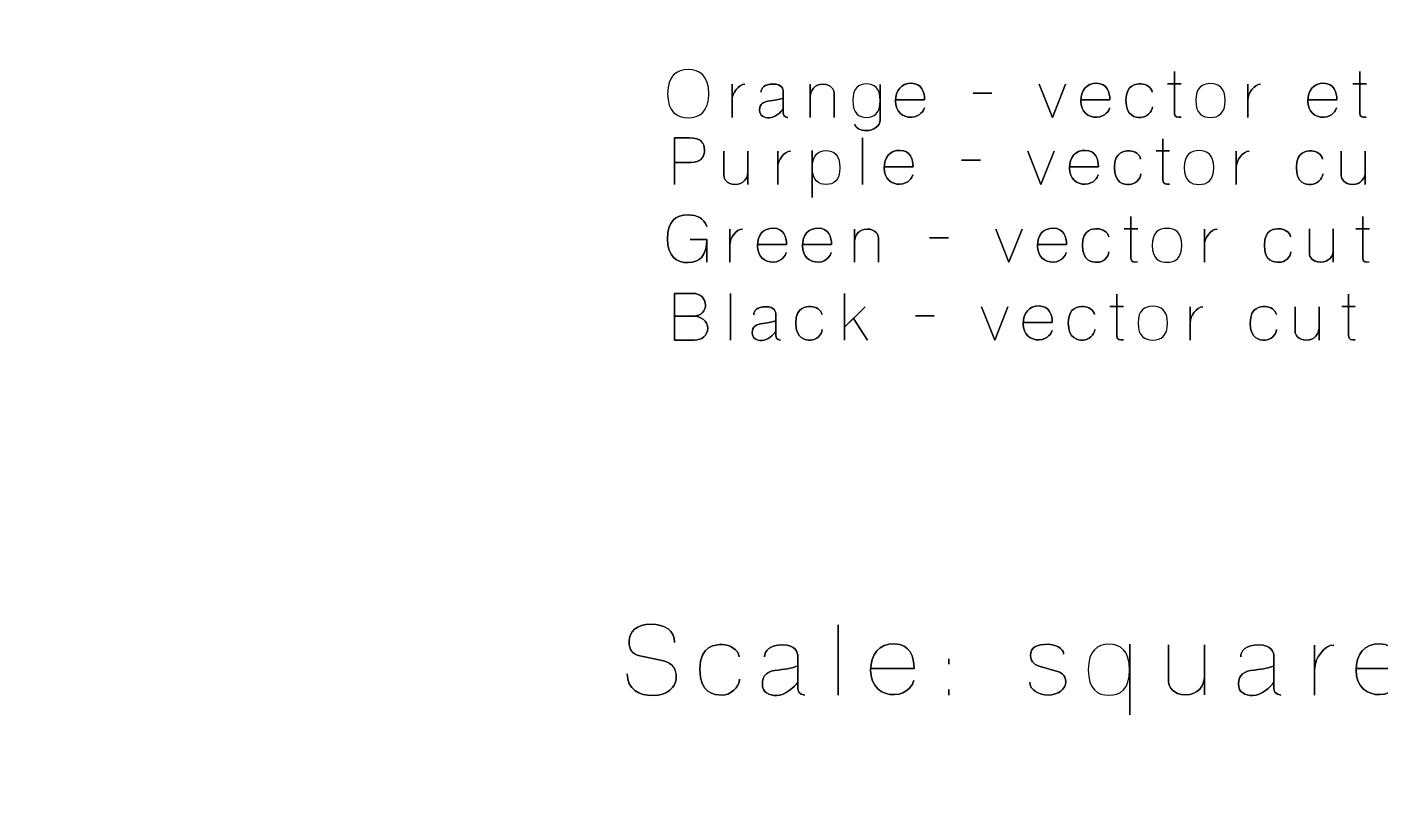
# Model space of a CAD drawing. Extents: x -439 to 785, y -667 to -15.
# Drawn here: x 606.7 to 695.1, y -522.9 to -472.9 of the extents above; entities that cross this region are included whole.
import ezdxf

# ---------------------------------------------------------------- set-up
doc = ezdxf.new("R2010")
doc.units = 0
doc.header["$MEASUREMENT"] = 0
doc.layers.add('LAYER_1', color=7, linetype='CONTINUOUS')

# ---------------------------------------------------------------- blocks, each defined once
blk = doc.blocks.new('BLOCK_2')
at = {"layer": 'LAYER_1', "color": 250}
blk.add_open_spline([(785, -570), (785, -578.284), (778.285, -585), (770.001, -585), (770.001, -585), (30.001, -585), (30.001, -585), (21.716, -585), (15.001, -578.284), (15.001, -570), (15.001, -570), (15.001, -30), (15.001, -30), (15.001, -21.716), (21.716, -15), (30.001, -15), (30.001, -15), (770.001, -15), (770.001, -15), (778.285, -15), (785, -21.716), (785, -30), (785, -30), (785, -570), (785, -570)], degree=3, knots=[0, 0, 0, 0, 1, 1, 1, 2, 2, 2, 3, 3, 3, 4, 4, 4, 5, 5, 5, 6, 6, 6, 7, 7, 7, 8, 8, 8, 8], dxfattribs=at)
blk = doc.blocks.new('BLOCK_5')
at = {"layer": 'LAYER_1', "color": 30}
for points, knots in [([(645.916, -515.082), (645.916, -516.098), (646.692, -516.505), (647.6, -516.505), (648.521, -516.505), (649.099, -515.927), (649.118, -515.361), (649.137, -514.802), (648.851, -514.358), (648.286, -514.237), (648.286, -514.237), (646.73, -513.9), (646.73, -513.9), (646.291, -513.805), (646.031, -513.551), (646.031, -512.954), (646.031, -512.357), (646.533, -511.843), (647.447, -511.843), (648.362, -511.843), (649.029, -512.274), (649.004, -513.03), (649.029, -512.274), (648.362, -511.843), (647.447, -511.843), (646.533, -511.843), (646.031, -512.357), (646.031, -512.954), (646.031, -513.551), (646.279, -513.799), (646.73, -513.9), (646.73, -513.9), (648.286, -514.237), (648.286, -514.237), (648.864, -514.358), (649.137, -514.802), (649.118, -515.361), (649.099, -515.927), (648.521, -516.505), (647.6, -516.505), (646.692, -516.505), (645.916, -516.098), (645.916, -515.082)], [0, 0, 0, 0, 1, 1, 1, 2, 2, 2, 3, 3, 3, 4, 4, 4, 5, 5, 5, 6, 6, 6, 7, 7, 7, 8, 8, 8, 9, 9, 9, 10, 10, 10, 11, 11, 11, 12, 12, 12, 13, 13, 13, 14, 14, 14, 14]), ([(659.69, -516.467), (659.69, -516.467), (659.69, -511.887), (659.69, -511.887), (659.69, -511.887), (659.69, -516.467), (659.69, -516.467)], [0, 0, 0, 0, 1, 1, 1, 2, 2, 2, 2]), ([(653.245, -515.431), (653.226, -515.965), (652.655, -516.467), (652.115, -516.467), (651.581, -516.467), (650.66, -516.378), (650.66, -514.783), (650.66, -513.196), (651.689, -513.176), (652.14, -513.176), (652.591, -513.176), (653.188, -513.526), (653.226, -513.97), (653.188, -513.526), (652.591, -513.176), (652.14, -513.176), (651.689, -513.176), (650.66, -513.196), (650.66, -514.783), (650.66, -516.378), (651.581, -516.467), (652.115, -516.467), (652.655, -516.467), (653.226, -515.965), (653.245, -515.431)], [0, 0, 0, 0, 1, 1, 1, 2, 2, 2, 3, 3, 3, 4, 4, 4, 5, 5, 5, 6, 6, 6, 7, 7, 7, 8, 8, 8, 8]), ([(657.049, -516.054), (657.049, -516.054), (657.049, -513.964), (657.049, -513.964), (657.049, -513.697), (656.915, -513.189), (656.058, -513.189), (655.2, -513.189), (654.883, -513.577), (654.883, -513.977), (654.883, -513.577), (655.2, -513.189), (656.058, -513.189), (656.915, -513.189), (657.049, -513.697), (657.049, -513.964), (657.049, -513.964), (657.049, -516.054), (657.049, -516.054), (657.049, -516.435), (657.5, -516.467), (657.5, -516.467), (657.5, -516.467), (657.049, -516.435), (657.049, -516.054)], [0, 0, 0, 0, 1, 1, 1, 2, 2, 2, 3, 3, 3, 4, 4, 4, 5, 5, 5, 6, 6, 6, 7, 7, 7, 8, 8, 8, 8]), ([(661.811, -514.726), (661.811, -514.726), (664.65, -514.726), (664.65, -514.726), (664.65, -514.021), (664.37, -513.119), (663.36, -513.119), (662.357, -513.119), (661.804, -513.805), (661.804, -514.853), (661.804, -515.908), (662.516, -516.467), (663.36, -516.441), (664.212, -516.416), (664.58, -515.755), (664.624, -515.52), (664.58, -515.755), (664.212, -516.416), (663.36, -516.441), (662.516, -516.467), (661.804, -515.908), (661.804, -514.853), (661.804, -513.805), (662.357, -513.119), (663.36, -513.119), (664.37, -513.119), (664.65, -514.021), (664.65, -514.726), (664.65, -514.726), (661.811, -514.726), (661.811, -514.726)], [0, 0, 0, 0, 1, 1, 1, 2, 2, 2, 3, 3, 3, 4, 4, 4, 5, 5, 5, 6, 6, 6, 7, 7, 7, 8, 8, 8, 9, 9, 9, 10, 10, 10, 10]), ([(674.403, -513.793), (674.416, -513.634), (674.206, -513.189), (673.406, -513.157), (672.606, -513.138), (672.237, -513.392), (672.237, -513.881), (672.237, -514.377), (672.65, -514.529), (672.802, -514.574), (672.802, -514.574), (674.003, -514.929), (674.003, -514.929), (674.162, -514.968), (674.543, -515.139), (674.543, -515.609), (674.543, -516.079), (674.041, -516.467), (673.406, -516.467), (672.771, -516.467), (672.193, -516.13), (672.193, -515.635), (672.193, -516.13), (672.771, -516.467), (673.406, -516.467), (674.041, -516.467), (674.543, -516.079), (674.543, -515.609), (674.543, -515.139), (674.162, -514.968), (674.003, -514.929), (674.003, -514.929), (672.802, -514.574), (672.802, -514.574), (672.65, -514.529), (672.237, -514.377), (672.237, -513.881), (672.237, -513.392), (672.606, -513.138), (673.406, -513.157), (674.206, -513.189), (674.416, -513.634), (674.403, -513.793)], [0, 0, 0, 0, 1, 1, 1, 2, 2, 2, 3, 3, 3, 4, 4, 4, 5, 5, 5, 6, 6, 6, 7, 7, 7, 8, 8, 8, 9, 9, 9, 10, 10, 10, 11, 11, 11, 12, 12, 12, 13, 13, 13, 14, 14, 14, 14]), ([(676.016, -514.822), (676.016, -513.538), (676.625, -513.157), (677.362, -513.157), (678.105, -513.157), (678.709, -513.538), (678.709, -514.822), (678.709, -516.111), (678.105, -516.479), (677.362, -516.479), (676.625, -516.479), (676.016, -516.111), (676.016, -514.822)], [0, 0, 0, 0, 1, 1, 1, 2, 2, 2, 3, 3, 3, 4, 4, 4, 4]), ([(676.016, -514.822), (676.016, -513.538), (676.625, -513.157), (677.362, -513.157), (678.105, -513.157), (678.709, -513.538), (678.709, -514.822), (678.709, -516.111), (678.105, -516.479), (677.362, -516.479), (676.625, -516.479), (676.016, -516.111), (676.016, -514.822)], [0, 0, 0, 0, 1, 1, 1, 2, 2, 2, 3, 3, 3, 4, 4, 4, 4]), ([(678.721, -513.157), (678.721, -513.157), (678.721, -517.75), (678.721, -517.75), (678.721, -517.75), (678.721, -513.157), (678.721, -513.157)], [0, 0, 0, 0, 1, 1, 1, 2, 2, 2, 2]), ([(681.261, -513.196), (681.261, -513.196), (681.261, -515.323), (681.261, -515.615), (681.261, -515.908), (681.553, -516.454), (682.359, -516.46), (683.172, -516.467), (683.604, -515.838), (683.604, -515.253), (683.604, -515.838), (683.172, -516.467), (682.359, -516.46), (681.553, -516.454), (681.261, -515.908), (681.261, -515.615), (681.261, -515.323), (681.261, -513.196), (681.261, -513.196)], [0, 0, 0, 0, 1, 1, 1, 2, 2, 2, 3, 3, 3, 4, 4, 4, 5, 5, 5, 6, 6, 6, 6]), ([(683.604, -513.196), (683.604, -513.196), (683.604, -516.46), (683.604, -516.46), (683.604, -516.46), (683.604, -513.196), (683.604, -513.196)], [0, 0, 0, 0, 1, 1, 1, 2, 2, 2, 2]), ([(688.583, -516.467), (688.583, -516.467), (688.132, -516.435), (688.132, -516.054), (688.132, -516.054), (688.132, -513.964), (688.132, -513.964), (688.132, -513.697), (687.998, -513.189), (687.141, -513.189), (686.283, -513.189), (685.966, -513.577), (685.966, -513.977), (685.966, -513.577), (686.283, -513.189), (687.141, -513.189), (687.998, -513.189), (688.132, -513.697), (688.132, -513.964), (688.132, -513.964), (688.132, -516.054), (688.132, -516.054), (688.132, -516.435), (688.583, -516.467), (688.583, -516.467)], [0, 0, 0, 0, 1, 1, 1, 2, 2, 2, 3, 3, 3, 4, 4, 4, 5, 5, 5, 6, 6, 6, 7, 7, 7, 8, 8, 8, 8]), ([(692.037, -513.208), (691.446, -513.202), (690.773, -514.072), (690.792, -514.802), (690.773, -514.072), (691.446, -513.202), (692.037, -513.208)], [0, 0, 0, 0, 1, 1, 1, 2, 2, 2, 2]), ([(690.792, -513.208), (690.792, -513.208), (690.792, -516.467), (690.792, -516.467), (690.792, -516.467), (690.792, -513.208), (690.792, -513.208)], [0, 0, 0, 0, 1, 1, 1, 2, 2, 2, 2]), ([(693.503, -514.726), (693.503, -514.726), (696.342, -514.726), (696.342, -514.726), (696.342, -514.021), (696.063, -513.119), (695.053, -513.119), (694.049, -513.119), (693.497, -513.805), (693.497, -514.853), (693.497, -515.908), (694.208, -516.467), (695.053, -516.441), (695.904, -516.416), (696.272, -515.755), (696.317, -515.52), (696.272, -515.755), (695.904, -516.416), (695.053, -516.441), (694.208, -516.467), (693.497, -515.908), (693.497, -514.853), (693.497, -513.805), (694.049, -513.119), (695.053, -513.119), (696.063, -513.119), (696.342, -514.021), (696.342, -514.726), (696.342, -514.726), (693.503, -514.726), (693.503, -514.726)], [0, 0, 0, 0, 1, 1, 1, 2, 2, 2, 3, 3, 3, 4, 4, 4, 5, 5, 5, 6, 6, 6, 7, 7, 7, 8, 8, 8, 9, 9, 9, 10, 10, 10, 10]), ([(666.904, -514.46), (666.904, -514.46), (666.904, -514.11), (666.904, -514.11), (666.904, -514.11), (666.904, -514.46), (666.904, -514.46)], [0, 0, 0, 0, 1, 1, 1, 2, 2, 2, 2]), ([(655.683, -516.505), (655.156, -516.486), (654.737, -516.321), (654.737, -515.736), (654.737, -515.145), (655.092, -514.898), (655.766, -514.834), (656.433, -514.771), (656.731, -514.669), (657.049, -514.58), (656.731, -514.669), (656.433, -514.771), (655.766, -514.834), (655.092, -514.898), (654.737, -515.145), (654.737, -515.736), (654.737, -516.321), (655.156, -516.486), (655.683, -516.505), (656.204, -516.524), (656.858, -515.908), (657.049, -515.635), (656.858, -515.908), (656.204, -516.524), (655.683, -516.505)], [0, 0, 0, 0, 1, 1, 1, 2, 2, 2, 3, 3, 3, 4, 4, 4, 5, 5, 5, 6, 6, 6, 7, 7, 7, 8, 8, 8, 8]), ([(688.132, -515.635), (687.941, -515.908), (687.287, -516.524), (686.766, -516.505), (686.239, -516.486), (685.82, -516.321), (685.82, -515.736), (685.82, -515.145), (686.176, -514.898), (686.849, -514.834), (687.516, -514.771), (687.814, -514.669), (688.132, -514.58), (687.814, -514.669), (687.516, -514.771), (686.849, -514.834), (686.176, -514.898), (685.82, -515.145), (685.82, -515.736), (685.82, -516.321), (686.239, -516.486), (686.766, -516.505), (687.287, -516.524), (687.941, -515.908), (688.132, -515.635)], [0, 0, 0, 0, 1, 1, 1, 2, 2, 2, 3, 3, 3, 4, 4, 4, 5, 5, 5, 6, 6, 6, 7, 7, 7, 8, 8, 8, 8]), ([(666.904, -516.467), (666.904, -516.467), (666.904, -516.117), (666.904, -516.117), (666.904, -516.117), (666.904, -516.467), (666.904, -516.467)], [0, 0, 0, 0, 1, 1, 1, 2, 2, 2, 2])]:
    blk.add_open_spline(points, degree=3, knots=knots, dxfattribs=at)
blk = doc.blocks.new('BLOCK_6')
at = {"layer": 'LAYER_1', "color": 30}
for points, knots in [([(648.549, -477.217), (648.549, -476.049), (649.153, -475.635), (649.894, -475.635), (650.635, -475.635), (651.239, -476.049), (651.239, -477.217), (651.239, -478.385), (650.635, -478.791), (649.894, -478.791), (649.153, -478.791), (648.549, -478.385), (648.549, -477.217)], [0, 0, 0, 0, 1, 1, 1, 2, 2, 2, 3, 3, 3, 4, 4, 4, 4]), ([(648.549, -477.217), (648.549, -476.049), (649.153, -475.635), (649.894, -475.635), (650.635, -475.635), (651.239, -476.049), (651.239, -477.217), (651.239, -478.385), (650.635, -478.791), (649.894, -478.791), (649.153, -478.791), (648.549, -478.385), (648.549, -477.217)], [0, 0, 0, 0, 1, 1, 1, 2, 2, 2, 3, 3, 3, 4, 4, 4, 4]), ([(682.067, -478.745), (681.86, -478.757), (681.636, -478.766), (681.636, -478.482), (681.636, -478.194), (681.636, -475.775), (681.636, -475.775), (681.636, -475.775), (681.636, -478.194), (681.636, -478.482), (681.636, -478.766), (681.86, -478.757), (682.067, -478.745)], [0, 0, 0, 0, 1, 1, 1, 2, 2, 2, 3, 3, 3, 4, 4, 4, 4]), ([(694.166, -478.745), (693.959, -478.757), (693.734, -478.766), (693.734, -478.482), (693.734, -478.194), (693.734, -475.775), (693.734, -475.775), (693.734, -475.775), (693.734, -478.194), (693.734, -478.482), (693.734, -478.766), (693.959, -478.757), (694.166, -478.745)], [0, 0, 0, 0, 1, 1, 1, 2, 2, 2, 3, 3, 3, 4, 4, 4, 4]), ([(653.585, -476.595), (653.192, -476.591), (652.744, -477.171), (652.756, -477.657), (652.744, -477.171), (653.192, -476.591), (653.585, -476.595)], [0, 0, 0, 0, 1, 1, 1, 2, 2, 2, 2]), ([(652.756, -476.595), (652.756, -476.595), (652.756, -478.766), (652.756, -478.766), (652.756, -478.766), (652.756, -476.595), (652.756, -476.595)], [0, 0, 0, 0, 1, 1, 1, 2, 2, 2, 2]), ([(656.4, -478.766), (656.4, -478.766), (656.1, -478.745), (656.1, -478.491), (656.1, -478.491), (656.1, -477.099), (656.1, -477.099), (656.1, -476.921), (656.011, -476.583), (655.44, -476.583), (654.869, -476.583), (654.657, -476.84), (654.657, -477.107), (654.657, -476.84), (654.869, -476.583), (655.44, -476.583), (656.011, -476.583), (656.1, -476.921), (656.1, -477.099), (656.1, -477.099), (656.1, -478.491), (656.1, -478.491), (656.1, -478.745), (656.4, -478.766), (656.4, -478.766)], [0, 0, 0, 0, 1, 1, 1, 2, 2, 2, 3, 3, 3, 4, 4, 4, 5, 5, 5, 6, 6, 6, 7, 7, 7, 8, 8, 8, 8]), ([(659.418, -478.766), (659.418, -478.766), (659.418, -477.352), (659.418, -477.158), (659.418, -476.963), (659.224, -476.599), (658.686, -476.595), (658.145, -476.591), (657.862, -477.01), (657.862, -477.399), (657.862, -477.01), (658.145, -476.591), (658.686, -476.595), (659.224, -476.599), (659.418, -476.963), (659.418, -477.158), (659.418, -477.352), (659.418, -478.766), (659.418, -478.766)], [0, 0, 0, 0, 1, 1, 1, 2, 2, 2, 3, 3, 3, 4, 4, 4, 5, 5, 5, 6, 6, 6, 6]), ([(657.862, -478.766), (657.862, -478.766), (657.862, -476.595), (657.862, -476.595), (657.862, -476.595), (657.862, -478.766), (657.862, -478.766)], [0, 0, 0, 0, 1, 1, 1, 2, 2, 2, 2]), ([(661.536, -476.574), (662.027, -476.574), (662.433, -476.819), (662.433, -477.666), (662.433, -478.512), (662.027, -478.757), (661.536, -478.757), (661.045, -478.757), (660.643, -478.512), (660.643, -477.666), (660.643, -476.819), (661.045, -476.574), (661.536, -476.574)], [0, 0, 0, 0, 1, 1, 1, 2, 2, 2, 3, 3, 3, 4, 4, 4, 4]), ([(661.536, -476.574), (662.027, -476.574), (662.433, -476.819), (662.433, -477.666), (662.433, -478.512), (662.027, -478.757), (661.536, -478.757), (661.045, -478.757), (660.643, -478.512), (660.643, -477.666), (660.643, -476.819), (661.045, -476.574), (661.536, -476.574)], [0, 0, 0, 0, 1, 1, 1, 2, 2, 2, 3, 3, 3, 4, 4, 4, 4]), ([(660.77, -479.206), (660.817, -479.459), (661.126, -479.603), (661.549, -479.621), (661.98, -479.633), (662.433, -479.316), (662.433, -478.922), (662.433, -478.524), (662.433, -476.608), (662.433, -476.608), (662.433, -476.608), (662.433, -478.524), (662.433, -478.922), (662.433, -479.316), (661.98, -479.633), (661.549, -479.621), (661.126, -479.603), (660.817, -479.459), (660.77, -479.206)], [0, 0, 0, 0, 1, 1, 1, 2, 2, 2, 3, 3, 3, 4, 4, 4, 5, 5, 5, 6, 6, 6, 6]), ([(665.329, -477.607), (665.329, -477.137), (665.142, -476.536), (664.469, -476.536), (663.801, -476.536), (663.433, -476.993), (663.433, -477.691), (663.433, -478.394), (663.907, -478.766), (664.469, -478.749), (665.036, -478.732), (665.282, -478.292), (665.311, -478.135), (665.282, -478.292), (665.036, -478.732), (664.469, -478.749), (663.907, -478.766), (663.433, -478.394), (663.433, -477.691), (663.433, -476.993), (663.801, -476.536), (664.469, -476.536), (665.142, -476.536), (665.329, -477.137), (665.329, -477.607), (665.329, -477.607), (663.437, -477.607), (663.437, -477.607), (663.437, -477.607), (665.329, -477.607), (665.329, -477.607)], [0, 0, 0, 0, 1, 1, 1, 2, 2, 2, 3, 3, 3, 4, 4, 4, 5, 5, 5, 6, 6, 6, 7, 7, 7, 8, 8, 8, 9, 9, 9, 10, 10, 10, 10]), ([(668.492, -477.171), (668.492, -477.171), (669.723, -477.171), (669.723, -477.171), (669.723, -477.171), (668.492, -477.171), (668.492, -477.171)], [0, 0, 0, 0, 1, 1, 1, 2, 2, 2, 2]), ([(673.668, -478.766), (673.668, -478.766), (672.81, -476.595), (672.81, -476.595), (672.81, -476.595), (673.668, -478.766), (673.668, -478.766), (673.668, -478.766), (674.536, -476.595), (674.536, -476.595), (674.536, -476.595), (673.668, -478.766), (673.668, -478.766)], [0, 0, 0, 0, 1, 1, 1, 2, 2, 2, 3, 3, 3, 4, 4, 4, 4]), ([(675.536, -477.607), (675.536, -477.607), (677.427, -477.607), (677.427, -477.607), (677.427, -477.137), (677.241, -476.536), (676.568, -476.536), (675.899, -476.536), (675.532, -476.993), (675.532, -477.691), (675.532, -478.394), (676.006, -478.766), (676.568, -478.749), (677.135, -478.732), (677.381, -478.292), (677.41, -478.135), (677.381, -478.292), (677.135, -478.732), (676.568, -478.749), (676.006, -478.766), (675.532, -478.394), (675.532, -477.691), (675.532, -476.993), (675.899, -476.536), (676.568, -476.536), (677.241, -476.536), (677.427, -477.137), (677.427, -477.607), (677.427, -477.607), (675.536, -477.607), (675.536, -477.607)], [0, 0, 0, 0, 1, 1, 1, 2, 2, 2, 3, 3, 3, 4, 4, 4, 5, 5, 5, 6, 6, 6, 7, 7, 7, 8, 8, 8, 9, 9, 9, 10, 10, 10, 10]), ([(680.196, -478.076), (680.183, -478.431), (679.802, -478.766), (679.442, -478.766), (679.087, -478.766), (678.474, -478.706), (678.474, -477.645), (678.474, -476.587), (679.159, -476.574), (679.46, -476.574), (679.76, -476.574), (680.158, -476.807), (680.183, -477.103), (680.158, -476.807), (679.76, -476.574), (679.46, -476.574), (679.159, -476.574), (678.474, -476.587), (678.474, -477.645), (678.474, -478.706), (679.087, -478.766), (679.442, -478.766), (679.802, -478.766), (680.183, -478.431), (680.196, -478.076)], [0, 0, 0, 0, 1, 1, 1, 2, 2, 2, 3, 3, 3, 4, 4, 4, 5, 5, 5, 6, 6, 6, 7, 7, 7, 8, 8, 8, 8]), ([(681.191, -476.574), (681.191, -476.574), (682.076, -476.574), (682.076, -476.574), (682.076, -476.574), (681.191, -476.574), (681.191, -476.574)], [0, 0, 0, 0, 1, 1, 1, 2, 2, 2, 2]), ([(683.029, -477.657), (683.029, -476.803), (683.465, -476.553), (683.989, -476.553), (684.518, -476.553), (684.95, -476.803), (684.95, -477.657), (684.95, -478.516), (684.518, -478.766), (683.989, -478.766), (683.465, -478.766), (683.029, -478.516), (683.029, -477.657)], [0, 0, 0, 0, 1, 1, 1, 2, 2, 2, 3, 3, 3, 4, 4, 4, 4]), ([(683.029, -477.657), (683.029, -476.803), (683.465, -476.553), (683.989, -476.553), (684.518, -476.553), (684.95, -476.803), (684.95, -477.657), (684.95, -478.516), (684.518, -478.766), (683.989, -478.766), (683.465, -478.766), (683.029, -478.516), (683.029, -477.657)], [0, 0, 0, 0, 1, 1, 1, 2, 2, 2, 3, 3, 3, 4, 4, 4, 4]), ([(687.257, -476.595), (686.864, -476.591), (686.415, -477.171), (686.428, -477.657), (686.415, -477.171), (686.864, -476.591), (687.257, -476.595)], [0, 0, 0, 0, 1, 1, 1, 2, 2, 2, 2]), ([(686.428, -476.595), (686.428, -476.595), (686.428, -478.766), (686.428, -478.766), (686.428, -478.766), (686.428, -476.595), (686.428, -476.595)], [0, 0, 0, 0, 1, 1, 1, 2, 2, 2, 2]), ([(692.244, -477.607), (692.244, -477.137), (692.057, -476.536), (691.384, -476.536), (690.716, -476.536), (690.348, -476.993), (690.348, -477.691), (690.348, -478.394), (690.822, -478.766), (691.384, -478.749), (691.952, -478.732), (692.197, -478.292), (692.226, -478.135), (692.197, -478.292), (691.952, -478.732), (691.384, -478.749), (690.822, -478.766), (690.348, -478.394), (690.348, -477.691), (690.348, -476.993), (690.716, -476.536), (691.384, -476.536), (692.057, -476.536), (692.244, -477.137), (692.244, -477.607), (692.244, -477.607), (690.352, -477.607), (690.352, -477.607), (690.352, -477.607), (692.244, -477.607), (692.244, -477.607)], [0, 0, 0, 0, 1, 1, 1, 2, 2, 2, 3, 3, 3, 4, 4, 4, 5, 5, 5, 6, 6, 6, 7, 7, 7, 8, 8, 8, 9, 9, 9, 10, 10, 10, 10]), ([(693.29, -476.574), (693.29, -476.574), (694.174, -476.574), (694.174, -476.574), (694.174, -476.574), (693.29, -476.574), (693.29, -476.574)], [0, 0, 0, 0, 1, 1, 1, 2, 2, 2, 2]), ([(656.1, -478.212), (655.973, -478.394), (655.537, -478.804), (655.19, -478.791), (654.839, -478.779), (654.56, -478.668), (654.56, -478.279), (654.56, -477.886), (654.797, -477.721), (655.245, -477.678), (655.69, -477.636), (655.888, -477.568), (656.1, -477.509), (655.888, -477.568), (655.69, -477.636), (655.245, -477.678), (654.797, -477.721), (654.56, -477.886), (654.56, -478.279), (654.56, -478.668), (654.839, -478.779), (655.19, -478.791), (655.537, -478.804), (655.973, -478.394), (656.1, -478.212)], [0, 0, 0, 0, 1, 1, 1, 2, 2, 2, 3, 3, 3, 4, 4, 4, 5, 5, 5, 6, 6, 6, 7, 7, 7, 8, 8, 8, 8])]:
    blk.add_open_spline(points, degree=3, knots=knots, dxfattribs=at)
at = {"layer": 'LAYER_1', "color": 213}
for points, knots in [([(649.006, -483.14), (649.006, -483.14), (649.006, -480.09), (649.006, -480.09), (649.006, -480.09), (649.979, -480.09), (649.979, -480.09), (650.761, -480.09), (650.939, -480.462), (650.96, -480.872), (650.977, -481.283), (650.757, -481.71), (650.059, -481.71), (650.059, -481.71), (649.006, -481.71), (649.006, -481.71), (649.006, -481.71), (650.059, -481.71), (650.059, -481.71), (650.744, -481.71), (650.977, -481.283), (650.96, -480.872), (650.939, -480.462), (650.753, -480.09), (649.979, -480.09), (649.979, -480.09), (649.006, -480.09), (649.006, -480.09), (649.006, -480.09), (649.006, -483.14), (649.006, -483.14)], [0, 0, 0, 0, 1, 1, 1, 2, 2, 2, 3, 3, 3, 4, 4, 4, 5, 5, 5, 6, 6, 6, 7, 7, 7, 8, 8, 8, 9, 9, 9, 10, 10, 10, 10]), ([(661.274, -483.14), (661.274, -483.14), (661.274, -480.09), (661.274, -480.09), (661.274, -480.09), (661.274, -483.14), (661.274, -483.14)], [0, 0, 0, 0, 1, 1, 1, 2, 2, 2, 2]), ([(681.318, -483.119), (681.111, -483.132), (680.887, -483.14), (680.887, -482.857), (680.887, -482.569), (680.887, -480.149), (680.887, -480.149), (680.887, -480.149), (680.887, -482.569), (680.887, -482.857), (680.887, -483.14), (681.111, -483.132), (681.318, -483.119)], [0, 0, 0, 0, 1, 1, 1, 2, 2, 2, 3, 3, 3, 4, 4, 4, 4]), ([(652.227, -480.961), (652.227, -480.961), (652.227, -482.379), (652.227, -482.573), (652.227, -482.768), (652.422, -483.132), (652.959, -483.136), (653.501, -483.14), (653.788, -482.721), (653.788, -482.332), (653.788, -482.721), (653.501, -483.14), (652.959, -483.136), (652.422, -483.132), (652.227, -482.768), (652.227, -482.573), (652.227, -482.379), (652.227, -480.961), (652.227, -480.961)], [0, 0, 0, 0, 1, 1, 1, 2, 2, 2, 3, 3, 3, 4, 4, 4, 5, 5, 5, 6, 6, 6, 6]), ([(653.788, -480.961), (653.788, -480.961), (653.788, -483.136), (653.788, -483.136), (653.788, -483.136), (653.788, -480.961), (653.788, -480.961)], [0, 0, 0, 0, 1, 1, 1, 2, 2, 2, 2]), ([(656.566, -480.97), (656.172, -480.966), (655.724, -481.545), (655.736, -482.032), (655.724, -481.545), (656.172, -480.966), (656.566, -480.97)], [0, 0, 0, 0, 1, 1, 1, 2, 2, 2, 2]), ([(655.736, -480.97), (655.736, -480.97), (655.736, -483.14), (655.736, -483.14), (655.736, -483.14), (655.736, -480.97), (655.736, -480.97)], [0, 0, 0, 0, 1, 1, 1, 2, 2, 2, 2]), ([(657.997, -483.982), (657.997, -483.982), (657.997, -480.927), (657.997, -480.927), (657.997, -480.927), (657.997, -483.982), (657.997, -483.982)], [0, 0, 0, 0, 1, 1, 1, 2, 2, 2, 2]), ([(658.894, -483.14), (659.385, -483.14), (659.791, -482.891), (659.791, -482.032), (659.791, -481.177), (659.385, -480.927), (658.894, -480.927), (658.403, -480.927), (658.001, -481.177), (658.001, -482.032), (658.001, -482.891), (658.403, -483.14), (658.894, -483.14)], [0, 0, 0, 0, 1, 1, 1, 2, 2, 2, 3, 3, 3, 4, 4, 4, 4]), ([(658.894, -483.14), (659.385, -483.14), (659.791, -482.891), (659.791, -482.032), (659.791, -481.177), (659.385, -480.927), (658.894, -480.927), (658.403, -480.927), (658.001, -481.177), (658.001, -482.032), (658.001, -482.891), (658.403, -483.14), (658.894, -483.14)], [0, 0, 0, 0, 1, 1, 1, 2, 2, 2, 3, 3, 3, 4, 4, 4, 4]), ([(662.688, -481.981), (662.688, -481.981), (664.579, -481.981), (664.579, -481.981), (664.579, -481.511), (664.393, -480.911), (663.72, -480.911), (663.051, -480.911), (662.683, -481.367), (662.683, -482.065), (662.683, -482.768), (663.157, -483.14), (663.72, -483.123), (664.287, -483.106), (664.532, -482.666), (664.562, -482.51), (664.532, -482.666), (664.287, -483.106), (663.72, -483.123), (663.157, -483.14), (662.683, -482.768), (662.683, -482.065), (662.683, -481.367), (663.051, -480.911), (663.72, -480.911), (664.393, -480.911), (664.579, -481.511), (664.579, -481.981), (664.579, -481.981), (662.688, -481.981), (662.688, -481.981)], [0, 0, 0, 0, 1, 1, 1, 2, 2, 2, 3, 3, 3, 4, 4, 4, 5, 5, 5, 6, 6, 6, 7, 7, 7, 8, 8, 8, 9, 9, 9, 10, 10, 10, 10]), ([(667.742, -481.545), (667.742, -481.545), (668.973, -481.545), (668.973, -481.545), (668.973, -481.545), (667.742, -481.545), (667.742, -481.545)], [0, 0, 0, 0, 1, 1, 1, 2, 2, 2, 2]), ([(672.919, -483.14), (672.919, -483.14), (672.06, -480.97), (672.06, -480.97), (672.06, -480.97), (672.919, -483.14), (672.919, -483.14), (672.919, -483.14), (673.786, -480.97), (673.786, -480.97), (673.786, -480.97), (672.919, -483.14), (672.919, -483.14)], [0, 0, 0, 0, 1, 1, 1, 2, 2, 2, 3, 3, 3, 4, 4, 4, 4]), ([(674.786, -481.981), (674.786, -481.981), (676.678, -481.981), (676.678, -481.981), (676.678, -481.511), (676.491, -480.911), (675.819, -480.911), (675.151, -480.911), (674.782, -481.367), (674.782, -482.065), (674.782, -482.768), (675.256, -483.14), (675.819, -483.123), (676.386, -483.106), (676.631, -482.666), (676.661, -482.51), (676.631, -482.666), (676.386, -483.106), (675.819, -483.123), (675.256, -483.14), (674.782, -482.768), (674.782, -482.065), (674.782, -481.367), (675.151, -480.911), (675.819, -480.911), (676.491, -480.911), (676.678, -481.511), (676.678, -481.981), (676.678, -481.981), (674.786, -481.981), (674.786, -481.981)], [0, 0, 0, 0, 1, 1, 1, 2, 2, 2, 3, 3, 3, 4, 4, 4, 5, 5, 5, 6, 6, 6, 7, 7, 7, 8, 8, 8, 9, 9, 9, 10, 10, 10, 10]), ([(678.693, -483.14), (678.338, -483.14), (677.724, -483.081), (677.724, -482.019), (677.724, -480.961), (678.41, -480.948), (678.71, -480.948), (679.01, -480.948), (679.408, -481.181), (679.433, -481.478), (679.408, -481.181), (679.01, -480.948), (678.71, -480.948), (678.41, -480.948), (677.724, -480.961), (677.724, -482.019), (677.724, -483.081), (678.338, -483.14), (678.693, -483.14), (679.053, -483.14), (679.433, -482.806), (679.447, -482.45), (679.433, -482.806), (679.053, -483.14), (678.693, -483.14)], [0, 0, 0, 0, 1, 1, 1, 2, 2, 2, 3, 3, 3, 4, 4, 4, 5, 5, 5, 6, 6, 6, 7, 7, 7, 8, 8, 8, 8]), ([(680.442, -480.948), (680.442, -480.948), (681.326, -480.948), (681.326, -480.948), (681.326, -480.948), (680.442, -480.948), (680.442, -480.948)], [0, 0, 0, 0, 1, 1, 1, 2, 2, 2, 2]), ([(682.279, -482.032), (682.279, -481.177), (682.715, -480.927), (683.24, -480.927), (683.769, -480.927), (684.2, -481.177), (684.2, -482.032), (684.2, -482.891), (683.769, -483.14), (683.24, -483.14), (682.715, -483.14), (682.279, -482.891), (682.279, -482.032)], [0, 0, 0, 0, 1, 1, 1, 2, 2, 2, 3, 3, 3, 4, 4, 4, 4]), ([(682.279, -482.032), (682.279, -481.177), (682.715, -480.927), (683.24, -480.927), (683.769, -480.927), (684.2, -481.177), (684.2, -482.032), (684.2, -482.891), (683.769, -483.14), (683.24, -483.14), (682.715, -483.14), (682.279, -482.891), (682.279, -482.032)], [0, 0, 0, 0, 1, 1, 1, 2, 2, 2, 3, 3, 3, 4, 4, 4, 4]), ([(686.508, -480.97), (686.114, -480.966), (685.666, -481.545), (685.678, -482.032), (685.666, -481.545), (686.114, -480.966), (686.508, -480.97)], [0, 0, 0, 0, 1, 1, 1, 2, 2, 2, 2]), ([(685.678, -480.97), (685.678, -480.97), (685.678, -483.14), (685.678, -483.14), (685.678, -483.14), (685.678, -480.97), (685.678, -480.97)], [0, 0, 0, 0, 1, 1, 1, 2, 2, 2, 2]), ([(691.321, -482.45), (691.308, -482.806), (690.927, -483.14), (690.568, -483.14), (690.212, -483.14), (689.599, -483.081), (689.599, -482.019), (689.599, -480.961), (690.284, -480.948), (690.585, -480.948), (690.885, -480.948), (691.283, -481.181), (691.308, -481.478), (691.283, -481.181), (690.885, -480.948), (690.585, -480.948), (690.284, -480.948), (689.599, -480.961), (689.599, -482.019), (689.599, -483.081), (690.212, -483.14), (690.568, -483.14), (690.927, -483.14), (691.308, -482.806), (691.321, -482.45)], [0, 0, 0, 0, 1, 1, 1, 2, 2, 2, 3, 3, 3, 4, 4, 4, 5, 5, 5, 6, 6, 6, 7, 7, 7, 8, 8, 8, 8]), ([(692.532, -480.961), (692.532, -480.961), (692.532, -482.379), (692.532, -482.573), (692.532, -482.768), (692.727, -483.132), (693.264, -483.136), (693.806, -483.14), (694.093, -482.721), (694.093, -482.332), (694.093, -482.721), (693.806, -483.14), (693.264, -483.136), (692.727, -483.132), (692.532, -482.768), (692.532, -482.573), (692.532, -482.379), (692.532, -480.961), (692.532, -480.961)], [0, 0, 0, 0, 1, 1, 1, 2, 2, 2, 3, 3, 3, 4, 4, 4, 5, 5, 5, 6, 6, 6, 6]), ([(694.093, -480.961), (694.093, -480.961), (694.093, -483.136), (694.093, -483.136), (694.093, -483.136), (694.093, -480.961), (694.093, -480.961)], [0, 0, 0, 0, 1, 1, 1, 2, 2, 2, 2])]:
    blk.add_open_spline(points, degree=3, knots=knots, dxfattribs=at)
at = {"layer": 'LAYER_1', "color": 83}
for points, knots in [([(651.104, -486.74), (651.104, -487.78), (650.635, -488.242), (649.886, -488.242), (649.137, -488.242), (648.549, -487.848), (648.549, -486.693), (648.549, -485.534), (649.048, -485.131), (649.886, -485.131), (650.482, -485.131), (650.909, -485.339), (651.104, -485.885), (650.909, -485.339), (650.482, -485.131), (649.886, -485.131), (649.048, -485.131), (648.549, -485.534), (648.549, -486.693), (648.549, -487.848), (649.137, -488.242), (649.886, -488.242), (650.635, -488.242), (651.104, -487.78), (651.104, -486.74), (651.104, -486.74), (650.016, -486.74), (650.016, -486.74), (650.016, -486.74), (651.104, -486.74), (651.104, -486.74)], [0, 0, 0, 0, 1, 1, 1, 2, 2, 2, 3, 3, 3, 4, 4, 4, 5, 5, 5, 6, 6, 6, 7, 7, 7, 8, 8, 8, 9, 9, 9, 10, 10, 10, 10]), ([(653.442, -486.05), (653.048, -486.046), (652.6, -486.625), (652.612, -487.112), (652.6, -486.625), (653.048, -486.046), (653.442, -486.05)], [0, 0, 0, 0, 1, 1, 1, 2, 2, 2, 2]), ([(652.612, -486.05), (652.612, -486.05), (652.612, -488.22), (652.612, -488.22), (652.612, -488.22), (652.612, -486.05), (652.612, -486.05)], [0, 0, 0, 0, 1, 1, 1, 2, 2, 2, 2]), ([(656.311, -487.061), (656.311, -486.591), (656.125, -485.991), (655.452, -485.991), (654.784, -485.991), (654.416, -486.447), (654.416, -487.145), (654.416, -487.848), (654.89, -488.22), (655.452, -488.203), (656.019, -488.187), (656.265, -487.746), (656.294, -487.59), (656.265, -487.746), (656.019, -488.187), (655.452, -488.203), (654.89, -488.22), (654.416, -487.848), (654.416, -487.145), (654.416, -486.447), (654.784, -485.991), (655.452, -485.991), (656.125, -485.991), (656.311, -486.591), (656.311, -487.061), (656.311, -487.061), (654.42, -487.061), (654.42, -487.061), (654.42, -487.061), (656.311, -487.061), (656.311, -487.061)], [0, 0, 0, 0, 1, 1, 1, 2, 2, 2, 3, 3, 3, 4, 4, 4, 5, 5, 5, 6, 6, 6, 7, 7, 7, 8, 8, 8, 9, 9, 9, 10, 10, 10, 10]), ([(659.253, -487.061), (659.253, -486.591), (659.067, -485.991), (658.395, -485.991), (657.726, -485.991), (657.358, -486.447), (657.358, -487.145), (657.358, -487.848), (657.832, -488.22), (658.395, -488.203), (658.961, -488.187), (659.207, -487.746), (659.236, -487.59), (659.207, -487.746), (658.961, -488.187), (658.395, -488.203), (657.832, -488.22), (657.358, -487.848), (657.358, -487.145), (657.358, -486.447), (657.726, -485.991), (658.395, -485.991), (659.067, -485.991), (659.253, -486.591), (659.253, -487.061), (659.253, -487.061), (657.362, -487.061), (657.362, -487.061), (657.362, -487.061), (659.253, -487.061), (659.253, -487.061)], [0, 0, 0, 0, 1, 1, 1, 2, 2, 2, 3, 3, 3, 4, 4, 4, 5, 5, 5, 6, 6, 6, 7, 7, 7, 8, 8, 8, 9, 9, 9, 10, 10, 10, 10]), ([(662.314, -488.22), (662.314, -488.22), (662.314, -486.807), (662.314, -486.613), (662.314, -486.418), (662.119, -486.054), (661.582, -486.05), (661.04, -486.046), (660.757, -486.465), (660.757, -486.854), (660.757, -486.465), (661.04, -486.046), (661.582, -486.05), (662.119, -486.054), (662.314, -486.418), (662.314, -486.613), (662.314, -486.807), (662.314, -488.22), (662.314, -488.22)], [0, 0, 0, 0, 1, 1, 1, 2, 2, 2, 3, 3, 3, 4, 4, 4, 5, 5, 5, 6, 6, 6, 6]), ([(660.757, -488.22), (660.757, -488.22), (660.757, -486.05), (660.757, -486.05), (660.757, -486.05), (660.757, -488.22), (660.757, -488.22)], [0, 0, 0, 0, 1, 1, 1, 2, 2, 2, 2]), ([(671.699, -486.05), (671.699, -486.05), (670.832, -488.22), (670.832, -488.22), (670.832, -488.22), (669.973, -486.05), (669.973, -486.05), (669.973, -486.05), (670.832, -488.22), (670.832, -488.22), (670.832, -488.22), (671.699, -486.05), (671.699, -486.05)], [0, 0, 0, 0, 1, 1, 1, 2, 2, 2, 3, 3, 3, 4, 4, 4, 4]), ([(672.699, -487.061), (672.699, -487.061), (674.591, -487.061), (674.591, -487.061), (674.591, -486.591), (674.404, -485.991), (673.732, -485.991), (673.063, -485.991), (672.695, -486.447), (672.695, -487.145), (672.695, -487.848), (673.169, -488.22), (673.732, -488.203), (674.299, -488.187), (674.544, -487.746), (674.574, -487.59), (674.544, -487.746), (674.299, -488.187), (673.732, -488.203), (673.169, -488.22), (672.695, -487.848), (672.695, -487.145), (672.695, -486.447), (673.063, -485.991), (673.732, -485.991), (674.404, -485.991), (674.591, -486.591), (674.591, -487.061), (674.591, -487.061), (672.699, -487.061), (672.699, -487.061)], [0, 0, 0, 0, 1, 1, 1, 2, 2, 2, 3, 3, 3, 4, 4, 4, 5, 5, 5, 6, 6, 6, 7, 7, 7, 8, 8, 8, 9, 9, 9, 10, 10, 10, 10]), ([(676.606, -488.22), (676.251, -488.22), (675.637, -488.161), (675.637, -487.099), (675.637, -486.041), (676.323, -486.029), (676.623, -486.029), (676.923, -486.029), (677.321, -486.261), (677.346, -486.558), (677.321, -486.261), (676.923, -486.029), (676.623, -486.029), (676.323, -486.029), (675.637, -486.041), (675.637, -487.099), (675.637, -488.161), (676.251, -488.22), (676.606, -488.22), (676.966, -488.22), (677.346, -487.886), (677.36, -487.531), (677.346, -487.886), (676.966, -488.22), (676.606, -488.22)], [0, 0, 0, 0, 1, 1, 1, 2, 2, 2, 3, 3, 3, 4, 4, 4, 5, 5, 5, 6, 6, 6, 7, 7, 7, 8, 8, 8, 8]), ([(678.355, -486.029), (678.355, -486.029), (679.239, -486.029), (679.239, -486.029), (679.239, -486.029), (678.355, -486.029), (678.355, -486.029)], [0, 0, 0, 0, 1, 1, 1, 2, 2, 2, 2]), ([(679.231, -488.199), (679.023, -488.212), (678.8, -488.22), (678.8, -487.937), (678.8, -487.649), (678.8, -485.229), (678.8, -485.229), (678.8, -485.229), (678.8, -487.649), (678.8, -487.937), (678.8, -488.22), (679.023, -488.212), (679.231, -488.199)], [0, 0, 0, 0, 1, 1, 1, 2, 2, 2, 3, 3, 3, 4, 4, 4, 4]), ([(680.192, -487.112), (680.192, -486.257), (680.628, -486.008), (681.153, -486.008), (681.682, -486.008), (682.113, -486.257), (682.113, -487.112), (682.113, -487.971), (681.682, -488.22), (681.153, -488.22), (680.628, -488.22), (680.192, -487.971), (680.192, -487.112)], [0, 0, 0, 0, 1, 1, 1, 2, 2, 2, 3, 3, 3, 4, 4, 4, 4]), ([(680.192, -487.112), (680.192, -486.257), (680.628, -486.008), (681.153, -486.008), (681.682, -486.008), (682.113, -486.257), (682.113, -487.112), (682.113, -487.971), (681.682, -488.22), (681.153, -488.22), (680.628, -488.22), (680.192, -487.971), (680.192, -487.112)], [0, 0, 0, 0, 1, 1, 1, 2, 2, 2, 3, 3, 3, 4, 4, 4, 4]), ([(684.421, -486.05), (684.027, -486.046), (683.579, -486.625), (683.591, -487.112), (683.579, -486.625), (684.027, -486.046), (684.421, -486.05)], [0, 0, 0, 0, 1, 1, 1, 2, 2, 2, 2]), ([(683.591, -486.05), (683.591, -486.05), (683.591, -488.22), (683.591, -488.22), (683.591, -488.22), (683.591, -486.05), (683.591, -486.05)], [0, 0, 0, 0, 1, 1, 1, 2, 2, 2, 2]), ([(688.481, -488.22), (688.125, -488.22), (687.512, -488.161), (687.512, -487.099), (687.512, -486.041), (688.197, -486.029), (688.498, -486.029), (688.798, -486.029), (689.195, -486.261), (689.221, -486.558), (689.195, -486.261), (688.798, -486.029), (688.498, -486.029), (688.197, -486.029), (687.512, -486.041), (687.512, -487.099), (687.512, -488.161), (688.125, -488.22), (688.481, -488.22), (688.84, -488.22), (689.221, -487.886), (689.234, -487.531), (689.221, -487.886), (688.84, -488.22), (688.481, -488.22)], [0, 0, 0, 0, 1, 1, 1, 2, 2, 2, 3, 3, 3, 4, 4, 4, 5, 5, 5, 6, 6, 6, 7, 7, 7, 8, 8, 8, 8]), ([(690.445, -486.041), (690.445, -486.041), (690.445, -487.459), (690.445, -487.653), (690.445, -487.848), (690.64, -488.212), (691.177, -488.216), (691.719, -488.22), (692.007, -487.801), (692.007, -487.412), (692.007, -487.801), (691.719, -488.22), (691.177, -488.216), (690.64, -488.212), (690.445, -487.848), (690.445, -487.653), (690.445, -487.459), (690.445, -486.041), (690.445, -486.041)], [0, 0, 0, 0, 1, 1, 1, 2, 2, 2, 3, 3, 3, 4, 4, 4, 5, 5, 5, 6, 6, 6, 6]), ([(692.007, -486.041), (692.007, -486.041), (692.007, -488.216), (692.007, -488.216), (692.007, -488.216), (692.007, -486.041), (692.007, -486.041)], [0, 0, 0, 0, 1, 1, 1, 2, 2, 2, 2]), ([(693.485, -486.029), (693.485, -486.029), (694.369, -486.029), (694.369, -486.029), (694.369, -486.029), (693.485, -486.029), (693.485, -486.029)], [0, 0, 0, 0, 1, 1, 1, 2, 2, 2, 2]), ([(694.361, -488.199), (694.154, -488.212), (693.929, -488.22), (693.929, -487.937), (693.929, -487.649), (693.929, -485.229), (693.929, -485.229), (693.929, -485.229), (693.929, -487.649), (693.929, -487.937), (693.929, -488.22), (694.154, -488.212), (694.361, -488.199)], [0, 0, 0, 0, 1, 1, 1, 2, 2, 2, 3, 3, 3, 4, 4, 4, 4]), ([(651.104, -486.74), (651.104, -486.74), (651.104, -488.22), (651.104, -488.22), (651.104, -488.22), (651.104, -486.74), (651.104, -486.74)], [0, 0, 0, 0, 1, 1, 1, 2, 2, 2, 2]), ([(665.655, -486.625), (665.655, -486.625), (666.886, -486.625), (666.886, -486.625), (666.886, -486.625), (665.655, -486.625), (665.655, -486.625)], [0, 0, 0, 0, 1, 1, 1, 2, 2, 2, 2])]:
    blk.add_open_spline(points, degree=3, knots=knots, dxfattribs=at)
at = {"layer": 'LAYER_1', "color": 250}
for points, knots in [([(650.177, -491.731), (650.787, -491.731), (651.036, -491.362), (651.024, -490.994), (651.007, -490.626), (650.749, -490.249), (650.186, -490.249), (650.186, -490.249), (649.006, -490.249), (649.006, -490.249), (649.006, -490.249), (649.006, -493.3), (649.006, -493.3), (649.006, -493.3), (650.304, -493.3), (650.304, -493.3), (650.787, -493.3), (651.167, -493.012), (651.167, -492.53), (651.159, -492.048), (650.757, -491.731), (650.177, -491.731), (650.757, -491.731), (651.159, -492.048), (651.167, -492.53), (651.167, -493.012), (650.787, -493.3), (650.304, -493.3), (650.304, -493.3), (649.006, -493.3), (649.006, -493.3), (649.006, -493.3), (649.006, -490.249), (649.006, -490.249), (649.006, -490.249), (650.186, -490.249), (650.186, -490.249), (650.749, -490.249), (651.007, -490.626), (651.024, -490.994), (651.036, -491.362), (650.787, -491.731), (650.177, -491.731), (650.177, -491.731), (649.006, -491.731), (649.006, -491.731), (649.006, -491.731), (650.177, -491.731), (650.177, -491.731)], [0, 0, 0, 0, 1, 1, 1, 2, 2, 2, 3, 3, 3, 4, 4, 4, 5, 5, 5, 6, 6, 6, 7, 7, 7, 8, 8, 8, 9, 9, 9, 10, 10, 10, 11, 11, 11, 12, 12, 12, 13, 13, 13, 14, 14, 14, 15, 15, 15, 16, 16, 16, 16]), ([(652.667, -493.3), (652.667, -493.3), (652.667, -490.249), (652.667, -490.249), (652.667, -490.249), (652.667, -493.3), (652.667, -493.3)], [0, 0, 0, 0, 1, 1, 1, 2, 2, 2, 2]), ([(660.097, -493.3), (660.097, -493.3), (660.097, -492.445), (660.097, -492.445), (660.097, -492.445), (660.68, -491.878), (660.68, -491.878), (660.68, -491.878), (661.603, -493.3), (661.603, -493.3), (661.603, -493.3), (660.68, -491.878), (660.68, -491.878), (660.68, -491.878), (661.459, -491.13), (661.459, -491.13), (661.459, -491.13), (660.097, -492.445), (660.097, -492.445), (660.097, -492.445), (660.097, -490.249), (660.097, -490.249), (660.097, -490.249), (660.097, -493.3), (660.097, -493.3)], [0, 0, 0, 0, 1, 1, 1, 2, 2, 2, 3, 3, 3, 4, 4, 4, 5, 5, 5, 6, 6, 6, 7, 7, 7, 8, 8, 8, 8]), ([(678.304, -493.279), (678.097, -493.292), (677.872, -493.3), (677.872, -493.017), (677.872, -492.729), (677.872, -490.309), (677.872, -490.309), (677.872, -490.309), (677.872, -492.729), (677.872, -493.017), (677.872, -493.3), (678.097, -493.292), (678.304, -493.279)], [0, 0, 0, 0, 1, 1, 1, 2, 2, 2, 3, 3, 3, 4, 4, 4, 4]), ([(693.434, -493.279), (693.226, -493.292), (693.002, -493.3), (693.002, -493.017), (693.002, -492.729), (693.002, -490.309), (693.002, -490.309), (693.002, -490.309), (693.002, -492.729), (693.002, -493.017), (693.002, -493.3), (693.226, -493.292), (693.434, -493.279)], [0, 0, 0, 0, 1, 1, 1, 2, 2, 2, 3, 3, 3, 4, 4, 4, 4]), ([(655.918, -493.3), (655.918, -493.3), (655.618, -493.279), (655.618, -493.025), (655.618, -493.025), (655.618, -491.633), (655.618, -491.633), (655.618, -491.455), (655.529, -491.117), (654.957, -491.117), (654.386, -491.117), (654.175, -491.375), (654.175, -491.642), (654.175, -491.375), (654.386, -491.117), (654.957, -491.117), (655.529, -491.117), (655.618, -491.455), (655.618, -491.633), (655.618, -491.633), (655.618, -493.025), (655.618, -493.025), (655.618, -493.279), (655.918, -493.3), (655.918, -493.3)], [0, 0, 0, 0, 1, 1, 1, 2, 2, 2, 3, 3, 3, 4, 4, 4, 5, 5, 5, 6, 6, 6, 7, 7, 7, 8, 8, 8, 8]), ([(658.644, -492.61), (658.631, -492.966), (658.25, -493.3), (657.891, -493.3), (657.535, -493.3), (656.922, -493.241), (656.922, -492.179), (656.922, -491.121), (657.607, -491.108), (657.908, -491.108), (658.208, -491.108), (658.606, -491.341), (658.631, -491.637), (658.606, -491.341), (658.208, -491.108), (657.908, -491.108), (657.607, -491.108), (656.922, -491.121), (656.922, -492.179), (656.922, -493.241), (657.535, -493.3), (657.891, -493.3), (658.25, -493.3), (658.631, -492.966), (658.644, -492.61)], [0, 0, 0, 0, 1, 1, 1, 2, 2, 2, 3, 3, 3, 4, 4, 4, 5, 5, 5, 6, 6, 6, 7, 7, 7, 8, 8, 8, 8]), ([(670.772, -491.13), (670.772, -491.13), (669.905, -493.3), (669.905, -493.3), (669.905, -493.3), (669.046, -491.13), (669.046, -491.13), (669.046, -491.13), (669.905, -493.3), (669.905, -493.3), (669.905, -493.3), (670.772, -491.13), (670.772, -491.13)], [0, 0, 0, 0, 1, 1, 1, 2, 2, 2, 3, 3, 3, 4, 4, 4, 4]), ([(671.772, -492.141), (671.772, -492.141), (673.664, -492.141), (673.664, -492.141), (673.664, -491.671), (673.478, -491.07), (672.805, -491.07), (672.136, -491.07), (671.768, -491.527), (671.768, -492.226), (671.768, -492.928), (672.242, -493.3), (672.805, -493.283), (673.371, -493.266), (673.617, -492.826), (673.646, -492.67), (673.617, -492.826), (673.371, -493.266), (672.805, -493.283), (672.242, -493.3), (671.768, -492.928), (671.768, -492.226), (671.768, -491.527), (672.136, -491.07), (672.805, -491.07), (673.478, -491.07), (673.664, -491.671), (673.664, -492.141), (673.664, -492.141), (671.772, -492.141), (671.772, -492.141)], [0, 0, 0, 0, 1, 1, 1, 2, 2, 2, 3, 3, 3, 4, 4, 4, 5, 5, 5, 6, 6, 6, 7, 7, 7, 8, 8, 8, 9, 9, 9, 10, 10, 10, 10]), ([(675.679, -493.3), (675.323, -493.3), (674.71, -493.241), (674.71, -492.179), (674.71, -491.121), (675.396, -491.108), (675.696, -491.108), (675.997, -491.108), (676.394, -491.341), (676.42, -491.637), (676.394, -491.341), (675.997, -491.108), (675.696, -491.108), (675.396, -491.108), (674.71, -491.121), (674.71, -492.179), (674.71, -493.241), (675.323, -493.3), (675.679, -493.3), (676.039, -493.3), (676.42, -492.966), (676.432, -492.61), (676.42, -492.966), (676.039, -493.3), (675.679, -493.3)], [0, 0, 0, 0, 1, 1, 1, 2, 2, 2, 3, 3, 3, 4, 4, 4, 5, 5, 5, 6, 6, 6, 7, 7, 7, 8, 8, 8, 8]), ([(677.428, -491.108), (677.428, -491.108), (678.312, -491.108), (678.312, -491.108), (678.312, -491.108), (677.428, -491.108), (677.428, -491.108)], [0, 0, 0, 0, 1, 1, 1, 2, 2, 2, 2]), ([(679.265, -492.191), (679.265, -491.337), (679.701, -491.087), (680.226, -491.087), (680.755, -491.087), (681.186, -491.337), (681.186, -492.191), (681.186, -493.05), (680.755, -493.3), (680.226, -493.3), (679.701, -493.3), (679.265, -493.05), (679.265, -492.191)], [0, 0, 0, 0, 1, 1, 1, 2, 2, 2, 3, 3, 3, 4, 4, 4, 4]), ([(679.265, -492.191), (679.265, -491.337), (679.701, -491.087), (680.226, -491.087), (680.755, -491.087), (681.186, -491.337), (681.186, -492.191), (681.186, -493.05), (680.755, -493.3), (680.226, -493.3), (679.701, -493.3), (679.265, -493.05), (679.265, -492.191)], [0, 0, 0, 0, 1, 1, 1, 2, 2, 2, 3, 3, 3, 4, 4, 4, 4]), ([(683.494, -491.13), (683.1, -491.125), (682.652, -491.705), (682.664, -492.191), (682.652, -491.705), (683.1, -491.125), (683.494, -491.13)], [0, 0, 0, 0, 1, 1, 1, 2, 2, 2, 2]), ([(682.664, -491.13), (682.664, -491.13), (682.664, -493.3), (682.664, -493.3), (682.664, -493.3), (682.664, -491.13), (682.664, -491.13)], [0, 0, 0, 0, 1, 1, 1, 2, 2, 2, 2]), ([(688.307, -492.61), (688.294, -492.966), (687.913, -493.3), (687.554, -493.3), (687.198, -493.3), (686.585, -493.241), (686.585, -492.179), (686.585, -491.121), (687.27, -491.108), (687.57, -491.108), (687.871, -491.108), (688.269, -491.341), (688.294, -491.637), (688.269, -491.341), (687.871, -491.108), (687.57, -491.108), (687.27, -491.108), (686.585, -491.121), (686.585, -492.179), (686.585, -493.241), (687.198, -493.3), (687.554, -493.3), (687.913, -493.3), (688.294, -492.966), (688.307, -492.61)], [0, 0, 0, 0, 1, 1, 1, 2, 2, 2, 3, 3, 3, 4, 4, 4, 5, 5, 5, 6, 6, 6, 7, 7, 7, 8, 8, 8, 8]), ([(689.518, -491.121), (689.518, -491.121), (689.518, -492.538), (689.518, -492.733), (689.518, -492.928), (689.713, -493.292), (690.25, -493.296), (690.792, -493.3), (691.079, -492.881), (691.079, -492.492), (691.079, -492.881), (690.792, -493.3), (690.25, -493.296), (689.713, -493.292), (689.518, -492.928), (689.518, -492.733), (689.518, -492.538), (689.518, -491.121), (689.518, -491.121)], [0, 0, 0, 0, 1, 1, 1, 2, 2, 2, 3, 3, 3, 4, 4, 4, 5, 5, 5, 6, 6, 6, 6]), ([(691.079, -491.121), (691.079, -491.121), (691.079, -493.296), (691.079, -493.296), (691.079, -493.296), (691.079, -491.121), (691.079, -491.121)], [0, 0, 0, 0, 1, 1, 1, 2, 2, 2, 2]), ([(692.558, -491.108), (692.558, -491.108), (693.442, -491.108), (693.442, -491.108), (693.442, -491.108), (692.558, -491.108), (692.558, -491.108)], [0, 0, 0, 0, 1, 1, 1, 2, 2, 2, 2]), ([(655.618, -492.746), (655.49, -492.928), (655.055, -493.338), (654.708, -493.326), (654.357, -493.313), (654.077, -493.203), (654.077, -492.814), (654.077, -492.42), (654.314, -492.255), (654.762, -492.213), (655.207, -492.17), (655.406, -492.103), (655.618, -492.043), (655.406, -492.103), (655.207, -492.17), (654.762, -492.213), (654.314, -492.255), (654.077, -492.42), (654.077, -492.814), (654.077, -493.203), (654.357, -493.313), (654.708, -493.326), (655.055, -493.338), (655.49, -492.928), (655.618, -492.746)], [0, 0, 0, 0, 1, 1, 1, 2, 2, 2, 3, 3, 3, 4, 4, 4, 5, 5, 5, 6, 6, 6, 7, 7, 7, 8, 8, 8, 8]), ([(664.728, -491.705), (664.728, -491.705), (665.959, -491.705), (665.959, -491.705), (665.959, -491.705), (664.728, -491.705), (664.728, -491.705)], [0, 0, 0, 0, 1, 1, 1, 2, 2, 2, 2])]:
    blk.add_open_spline(points, degree=3, knots=knots, dxfattribs=at)

msp = doc.modelspace()

# ---------------------------------------------------------------- block references
at = {"layer": 'LAYER_1'}
for name in ['BLOCK_2', 'BLOCK_6', 'BLOCK_5']:
    msp.add_blockref(name, (0, 0), dxfattribs=at)

doc.saveas('drawing.dxf')
